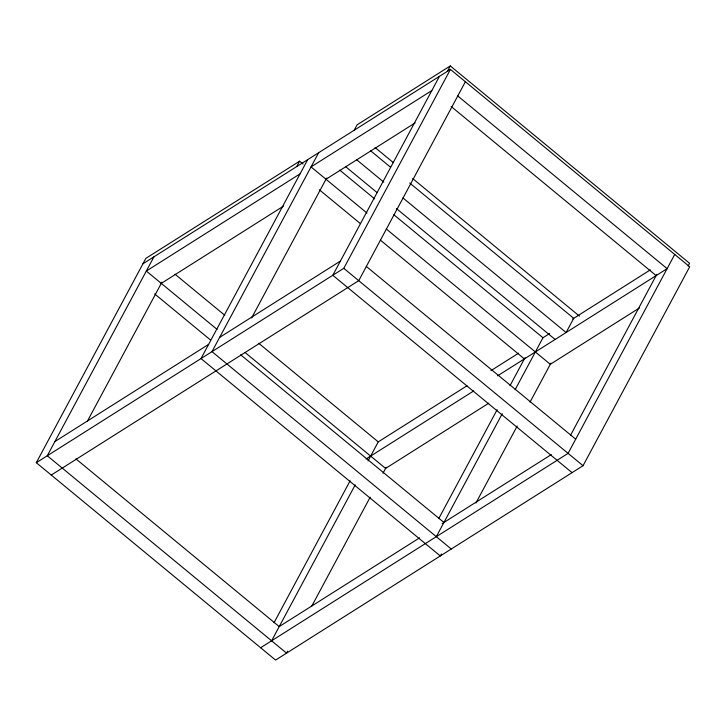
<?xml version="1.0" encoding="UTF-8"?>
<svg xmlns="http://www.w3.org/2000/svg" width="726" height="726" viewBox="0 0 726 726"><rect width="100%" height="100%" fill="white"/><g stroke="black" fill="none" stroke-linecap="round" stroke-linejoin="round"><path stroke-width="1.09" d="M142.958 263.774L450.429 69.406L689.7 266.787L583.042 465.711L275.571 660.079L36.3 462.698L145.853 258.374L299.593 161.19L303.087 164.076M153.939 256.832L47.281 455.756L286.552 653.137L287.623 651.14M87.429 421.116L161.925 282.169M296.698 166.59L299.593 161.19M307.679 159.647L201.011 358.571L440.283 555.953L441.354 553.956M318.66 152.705L211.992 351.629L451.263 549.01M251.604 317.988L326.646 178.033M354.152 130.272L357.047 124.872L450.292 65.921L689.564 263.302L688.121 265.997M439.448 76.348L332.789 275.272L572.061 472.653M447.397 71.32L450.292 65.921M36.3 462.698L343.77 268.33L450.429 69.406M465.384 81.739L358.726 280.663L51.256 475.04M274.02 622.754L350.123 480.803M271.597 640.804L355.214 484.859M368.073 460.874L378.255 441.88L467.063 385.742M311.744 606.156L370.169 497.201M383.029 473.207L386.25 467.208M438.731 518.627L497.156 409.664M510.015 385.678L525.025 357.682M436.308 536.677L502.238 413.72M515.106 389.726L542.975 337.753L549.682 333.506M475.92 503.027L517.193 426.053M530.053 402.068L550.961 363.082M570.5 435.319L656.794 274.383M674.744 254.445L568.086 453.369L260.616 647.746M300.056 173.859L146.325 271.043L217.11 329.432M431.825 90.559L311.037 166.916L366.993 213.072M161.281 283.376L283.503 206.111M325.992 179.249L415.145 122.894M54.904 441.553L208.634 344.36M219.615 337.418L340.403 261.061M490.93 370.65L518.627 353.145M572.696 318.959L650.342 269.872M366.067 458.977L473.769 390.897M497.637 375.805L667.13 268.656L457.761 95.95M488.725 403.229L385.597 468.424L245.025 352.464M639.461 307.933L550.308 364.298L386.187 228.908M419.583 537.857L279.22 626.592L75.958 458.923M442.098 523.618L551.297 454.585M451.145 106.486L656.15 275.599M375.106 147.559L393.447 162.688M412.658 178.532L579.448 316.128M370.469 150.645L390.524 167.198M409.718 183.025L573.721 318.315L566.098 332.517L402.975 197.953M356.738 159.811L383.782 182.126M345.757 166.753L377.166 192.662M396.351 208.498L555.118 339.459M339.723 170.084L374.616 198.86M393.801 214.696L542.975 337.753M319.376 189.795L360.377 223.617M380.442 240.161L524.372 358.898M366.34 266.46L575.7 439.166M343.77 268.33L583.042 465.711M175.002 274.21L224.724 315.229M258.746 343.289L378.255 441.88M240.678 354.796L443.931 522.466M154.656 293.921L210.486 339.977"/></g></svg>
